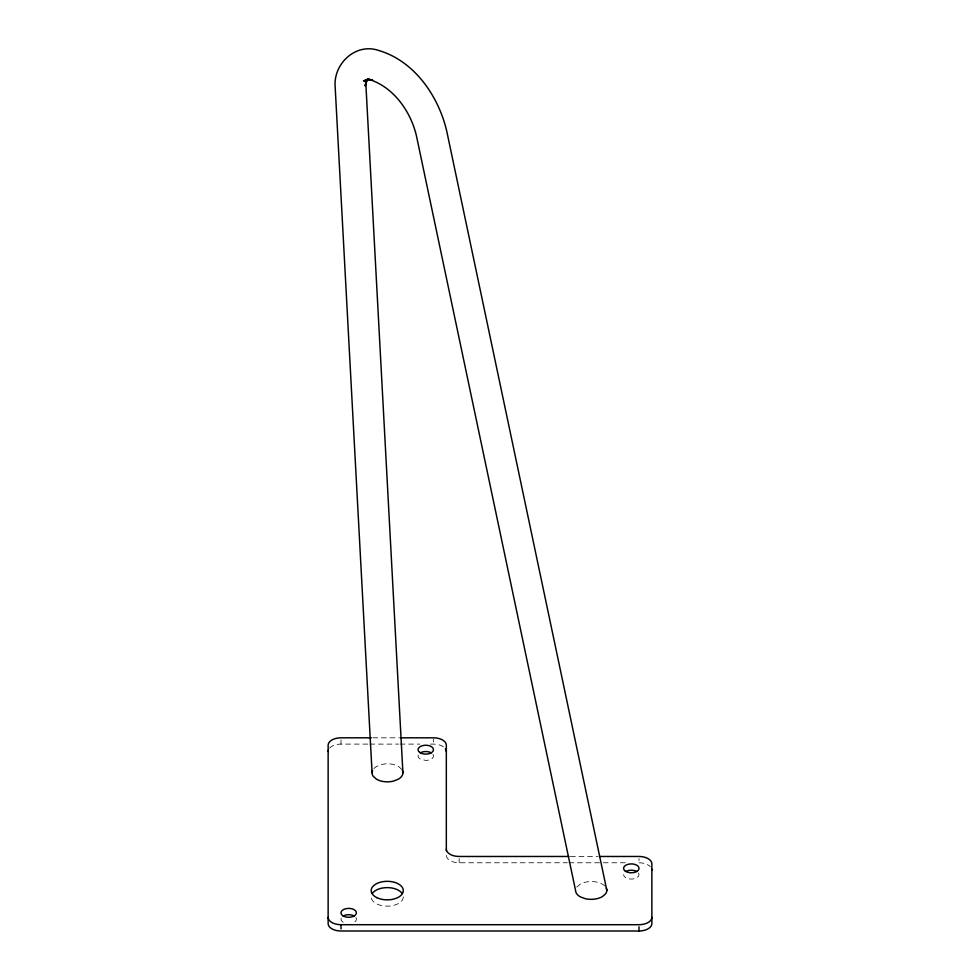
<?xml version="1.0" encoding="UTF-8"?>
<svg xmlns="http://www.w3.org/2000/svg" width="980" height="980" viewBox="0 0 980 980"><rect width="100%" height="100%" fill="white"/><g stroke="black" fill="none" stroke-linecap="round" stroke-linejoin="round"><path stroke-width="0.73" stroke-dasharray="4.9 3.68" d="M576.767 887.096L580.123 884.205A15.827 9.139 0 0 1 597.114 882.172L602.222 884.083A15.239 8.796 0 0 1 605.628 886.961M372.829 737.817L398.603 737.817M329.574 748.12A12.85 7.411 0 0 1 340.991 744.102L368.284 744.102M369.803 744.102L398.603 744.102M400.122 744.102L419.832 744.102M430.441 744.102L433.479 744.102A12.85 7.411 0 0 1 444.234 747.471M570.421 856.471L597.861 856.471M446.329 855.356A12.85 7.411 0 0 0 459.167 862.768L567.383 862.768M568.902 862.768L625.289 862.768M401.812 769.423L398.505 766.47A15.239 8.796 0 0 0 381.698 764.486L376.688 766.421A15.827 9.139 0 0 0 373.294 769.337M639.009 858.578L639.009 860.673M459.167 858.578L459.167 862.768M433.479 739.214L433.479 742.007M340.991 739.912L340.991 744.102M639.009 862.768A12.85 7.411 0 0 1 650.426 866.773M403.295 896.884A16.06 9.273 0 0 1 387.235 906.157A16.06 9.273 0 0 1 371.175 896.884M432.94 754.331A7.705 4.447 0 0 1 425.773 760.419L420.322 759.12A7.705 4.447 0 0 1 418.607 754.331M355.863 917.501A7.705 4.447 0 0 1 354.148 922.278M343.245 922.278A7.705 4.447 0 0 1 341.53 917.501M638.47 872.996A7.705 4.447 0 0 1 632.749 879.011A7.705 4.447 0 0 1 623.599 874.638"/><path stroke-width="1.47" d="M367.132 79.306L365.026 85.86L366.483 81.156L365.993 86.558L402.915 772.877M366.3 81.659L367.88 79.368M367.757 79.098L365.026 81.683L368.223 79.404L363.433 80.887L367.635 79.76L372.596 80.029L367.892 79.013C393.09 86.363 410.645 111.095 416.439 135.84L575.579 890.514A15.239 8.796 0 0 0 580.197 896.798L585.305 898.709A15.827 9.139 0 0 0 602.296 896.676L605.652 893.785A15.239 8.796 0 0 0 606.289 888.052M371.31 737.817L340.991 737.817A12.85 7.411 0 0 0 328.141 745.229L328.141 923.589A12.85 7.411 0 0 0 340.991 931L639.009 931A12.85 7.411 0 0 0 651.859 923.589L651.859 863.895A12.85 7.411 0 0 0 639.009 856.471L599.38 856.471M400.122 737.817L433.479 737.817A12.85 7.411 0 0 1 446.329 745.229L446.329 850.775M568.902 856.471L459.167 856.471A12.85 7.411 0 0 1 446.329 849.06M328.141 917.292A12.85 7.411 0 0 0 340.991 924.704L639.009 924.704A12.85 7.411 0 0 0 651.859 917.292M606.841 890.379L446.843 131.626C438.82 96.481 414.54 60.968 378.672 50.458C355.52 42.508 332.93 64.043 335.185 87.318L372.069 772.779M639.009 926.811L639.009 931M340.991 924.704L340.991 928.905M372.302 893.478A16.06 9.273 0 0 1 387.235 887.611A16.06 9.273 0 0 1 402.168 893.478M420.322 752.824A7.705 4.447 0 0 1 431.225 752.824M343.245 915.982A7.705 4.447 0 0 1 354.148 915.982M625.852 871.49A7.705 4.447 0 0 1 636.755 871.49M328.141 751.525A12.85 7.411 0 0 1 328.361 750.178M445.422 748.793A12.85 7.411 0 0 1 446.329 751.525M651.639 868.831A12.85 7.411 0 0 1 651.859 870.191M372.633 770.452A15.827 9.139 0 0 0 373.172 776.234L376.479 779.186A15.239 8.796 0 0 0 393.286 781.17L398.284 779.235A15.827 9.139 0 0 0 402.437 770.537M376.81 897.643A16.06 9.273 0 0 0 403.025 892.278A16.06 9.273 0 0 0 381.869 881.853A16.06 9.273 0 0 0 376.81 897.643M419.734 752.444A7.705 4.447 0 0 0 432.94 751.317A7.705 4.447 0 0 0 424.646 745.278A7.705 4.447 0 0 0 419.734 752.444M342.657 915.602A7.705 4.447 0 0 0 355.863 914.475A7.705 4.447 0 0 0 347.569 908.436A7.705 4.447 0 0 0 342.657 915.602M625.265 871.11A7.705 4.447 0 0 0 638.47 869.983A7.705 4.447 0 0 0 630.177 863.944A7.705 4.447 0 0 0 625.265 871.11"/></g></svg>
